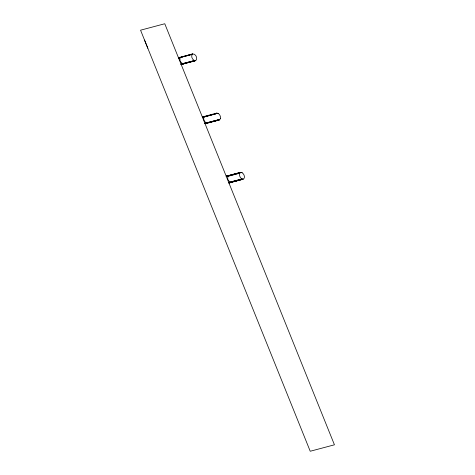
<?xml version="1.0" encoding="UTF-8"?>
<svg xmlns="http://www.w3.org/2000/svg" width="475" height="475" viewBox="0 0 475 475"><rect width="100%" height="100%" fill="white"/><g stroke="black" fill="none" stroke-linecap="round" stroke-linejoin="round"><path stroke-width="0.71" d="M202.32 116.939L216.505 113.181C219.153 112.795 220.786 116.132 220.578 118.423M205.075 123.773L219.61 119.908L220.59 118.251M243.123 179.229C239.828 179.39 237.447 172.057 241.692 172.478C243.978 173.529 245.896 177.882 243.123 179.229L228.938 182.994L231.277 182.394M192.636 53.942C190.22 55.955 192.725 61.091 195.759 60.646C198.188 58.645 195.676 53.479 192.636 53.942L178.458 57.712M216.505 113.181L215.87 113.757L202.546 117.485M178.612 58.104L180.12 57.677L178.606 58.075M178.558 57.962L192.292 54.162M202.427 117.2L215.87 113.757L202.475 117.313L203.989 116.915C203.033 119.112 204.404 121.921 206.435 122.989L218.316 119.831L219.248 119.991M226.254 176.332L228.154 175.803M192.458 54.037L180.257 57.487L192.001 54.518M180.987 63.988L194.447 60.592L181.052 64.161L182.566 63.751L180.482 61.631A8.057 6.757 4 0 1 179.977 60.39L180.001 57.902L178.671 58.247M204.856 123.227L218.316 119.831M228.523 175.56L226.201 176.195L240.38 172.425L228.321 175.679M228.724 182.465L241.929 178.944M181.207 64.535L195.379 60.752M204.927 123.399L206.435 122.989L204.915 123.369M228.796 182.638L230.31 182.228L228.784 182.614M204.98 123.536L218.565 119.92M194.697 60.681L181.112 64.297L194.94 60.735M226.219 176.237L239.881 172.805M239.744 173.001L226.343 176.558L227.863 176.16L227.721 178.867A8.022 6.727 4 0 0 228.398 180.417L230.054 182.103L242.191 179.069M239.626 173.227L226.415 176.73M242.44 179.158L228.843 182.756M242.678 179.217L230.803 182.376L242.909 179.241M228.926 182.958L231.236 182.394M181.147 64.386L195.166 60.758M205.016 123.625L219.034 119.997M218.809 119.979L204.974 123.512M216.695 113.115L218.34 113.525M241.199 172.336L242.208 172.763M144.525 40.066L310.228 451.25L334.442 444.808L164.772 23.75L140.558 30.192L147.826 48.26M183.285 63.917L181.183 64.475L183.285 63.917"/></g></svg>
